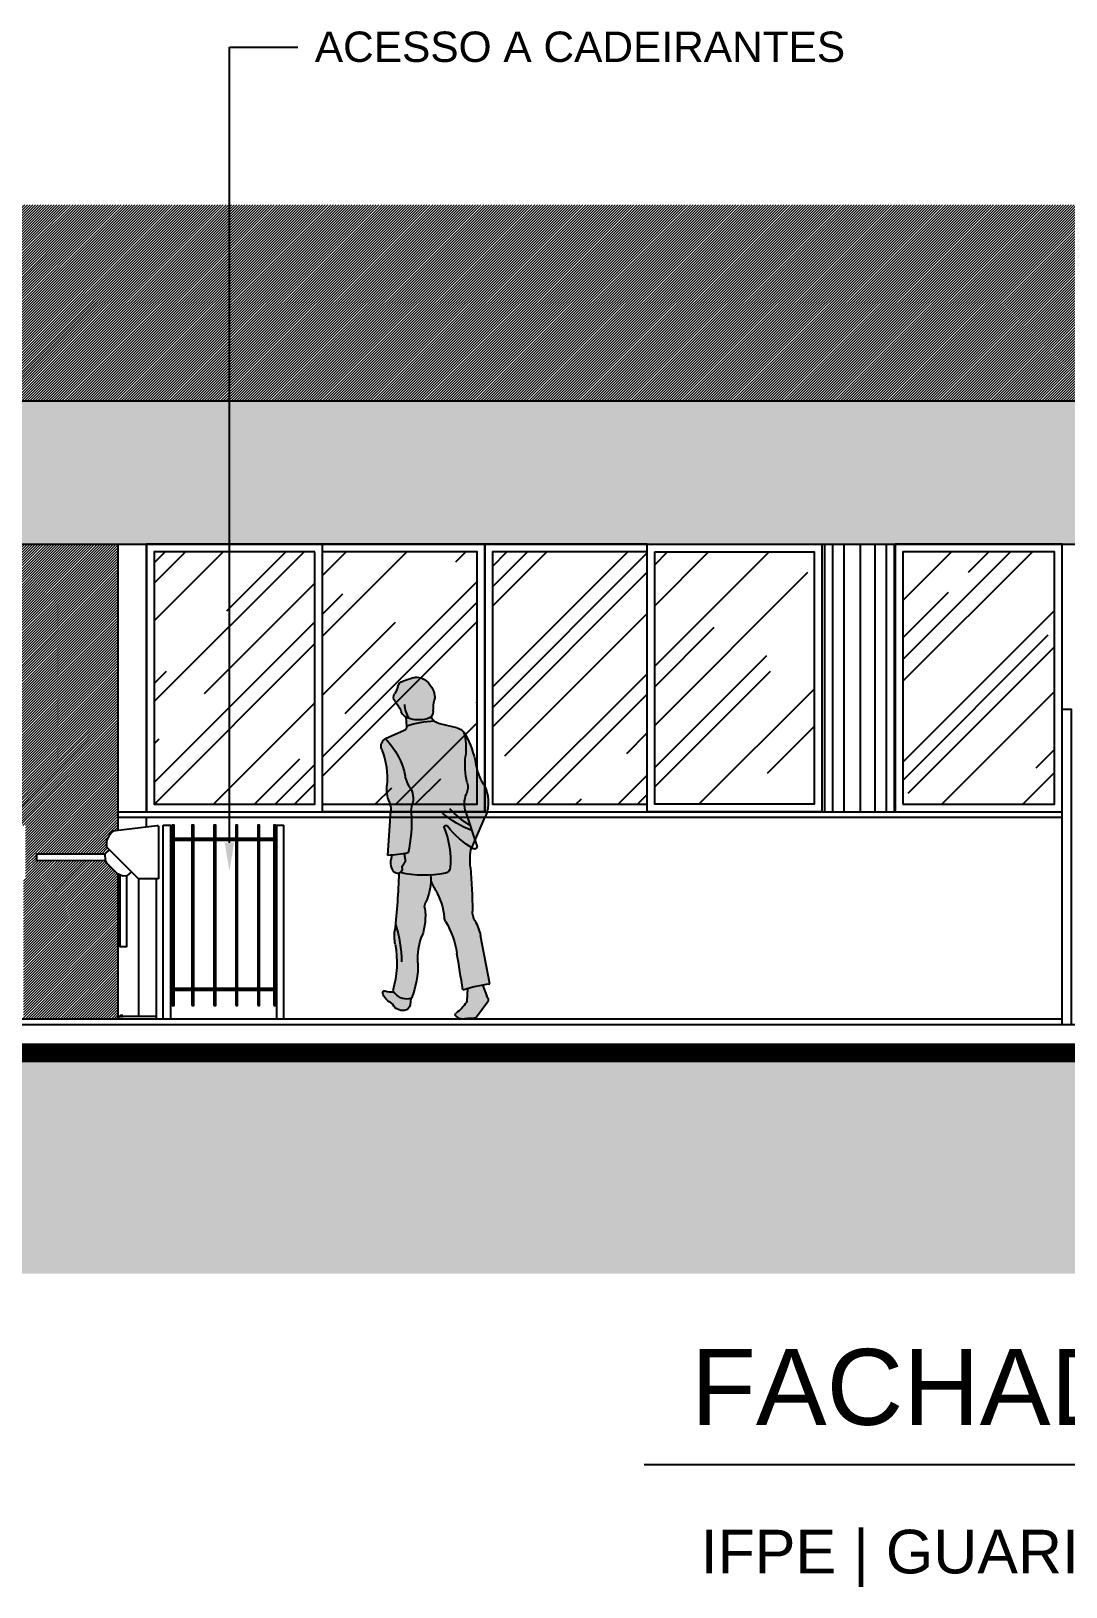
# Model space of a CAD drawing. Header units: metres. Extents: x 2146 to 3549, y -305 to 114.
# Drawn here: x 3061.85 to 3067.3, y -101.35 to -93.15 of the extents above; entities that cross this region are included whole.
import ezdxf
from ezdxf import colors
from ezdxf.entities.mleader import LeaderData, LeaderLine
from ezdxf.math import Vec2, Vec3

# ---------------------------------------------------------------- set-up
doc = ezdxf.new("R2010")
doc.units = ezdxf.units.M
doc.header["$LTSCALE"] = 6
doc.header["$MEASUREMENT"] = 0
doc.layers.add('HACH', color=251, linetype='Continuous', lineweight=5)
doc.layers.add('PENA 05', color=5, linetype='Continuous', lineweight=25)
for name, color, linetype in [('HACHURA', 251, 'Continuous'), ('HACHURA PISOS', 250, 'Continuous'), ('PENA 0.05', 8, 'Continuous'), ('PENA 0.15', 7, 'Continuous'), ('PENA 0.2', 2, 'Continuous'), ('PENA 01', 1, 'Continuous'), ('PENA 02', 2, 'Continuous'), ('PENA 03', 3, 'Continuous'), ('PENA 06', 6, 'Continuous'), ('TXT ESPECIFICAÇÃO', 7, 'Continuous'), ('TXT ESPECIFICAÇÕES', 7, 'Continuous')]:
    doc.layers.add(name, color=color, linetype=linetype)
doc.styles.add('Luana', font='arial.ttf')
doc.styles.get("Standard").update_dxf_attribs({"font": 'arial.ttf'})

# ---------------------------------------------------------------- blocks, each defined once
blk = doc.blocks.new('Pes011')
at = {"true_color": 0xffffff}
h = blk.add_hatch(color=7, dxfattribs=at)
h.dxf.hatch_style = 1
h.paths.add_polyline_path([(24.7, 727.6, -0.027539), (26, 757, -0.035218), (-52.2, 767.2, -0.343645), (-78.1, 796.9, -0.104958), (-46.5, 1005.7, 0.851521), (-63, 1015.2, -0.091363), (-189.2, 902.6, -0.074344), (-183.8, 796.6, 0.023677), (-194.8, 567.7, -0.130157), (-207.9, 517, 0.078921), (-236.9, 438.1), (-286.8, 184.9, -0.037872), (-144.7, 153.4, 0.002466), (-112.8, 346.5, -0.09247), (-53.4, 512.6, 0.100506), (-46.4, 533.9, -0.097455), (-1.6, 676.3, 0.011339)])
h.paths.add_polyline_path([(192.7, 766.4, -0.087172), (184.9, 770.3, -0.0715), (26, 757, 0.140037), (52.1, 612.5, -0.152178), (56.7, 583.4, 0.123733), (71.4, 435.6, -0.096606), (93, 295.3, 0.109195), (126.6, 108.4, 0.318148), (212.8, 133.4), (224.5, 147.9, -0.115366), (212.2, 394, 0.071044), (214.7, 464, -0.019049)])
h.paths.add_polyline_path([(156.5, 1588.9, -0.063763), (142.9, 1582.8, -0.135754), (45.3, 1579.5, -0.149335), (23.4, 1592, -0.104772), (5.8, 1568.9, -0.075526), (152.1, 1542.2)])
h.paths.add_polyline_path([(278.1, 134.3, 0.626805), (265.1, 146.1, -0.127469), (218.2, 140.1), (212.8, 133.4, -0.308445), (129.2, 107.5), (134.1, 73.5, 0.336567), (164.2, 44, 0.303842), (224.9, 74.4, -0.154715), (236.6, 85.6, 0.206628)])
h.paths.add_polyline_path([(-168.1, 160.1, 0.021075), (-247.1, 178.3), (-270.2, 120.2, -0.043919), (-276, 108.7, 0.306903), (-275.1, 90.2), (-216.4, 10.4, 0.231983), (-203.9, 4, -0.024569), (-135.2, 0.1, 0.18155), (-123.6, 3.1), (-108.3, 13.9, 0.513551), (-108.2, 29.8, -0.097899), (-162.6, 86.6, -0.128737), (-165, 93.7)])
h.paths.add_polyline_path([(-167.2, 1243.2, 0.092491), (-158.5, 1383.5, -0.101708), (-148.1, 1511.8, 0.059637), (-157.6, 1498.3, 0.072149), (-212.5, 1344, -0.083283), (-253.3, 1235.4, 0.237126), (-262.2, 1063.6), (-208.5, 939.8), (-159.7, 1087.6, 0.177962), (-163.1, 1185, -0.161185)])
h.paths.add_polyline_path([(235.9, 1095.2, -0.115433), (244, 1144.9, 0.119786), (256.2, 1228.4, -0.119944), (283.7, 1420.3, 0.39776), (261.8, 1475.7, 0.137034), (158.9, 1277.3, -0.093311), (136.1, 1222.3, 0.220162), (122.4, 1128.4, -0.090487), (127.5, 1084.3, 0.068208), (143.9, 873.4, 0.041949), (250.3, 860.7)])
h.paths.add_polyline_path([(235.2, 835.7), (230.8, 861.7, -0.025959), (164.9, 869.5), (159.7, 839.1, 0.235178), (166.7, 817, -0.227661), (174.8, 793.5, 0.779871), (220.5, 776.2, 0.173916), (235.5, 833.2, 0.021937)])
h.paths.add_polyline_path([(213.4, 1671.6, 0.342252), (214.8, 1713.8, -0.111316), (199, 1749.9, 0.29031), (170.6, 1779.5, -0.033184), (117.8, 1796.2, 0.197083), (75.3, 1795.5, 0.266865), (4.5, 1701, 0.079373), (5.2, 1681.5, -0.049032), (11.8, 1620.6, 0.336161), (44, 1579.8, 0.138939), (143.9, 1583.1, 0.219935), (180, 1616.5, -0.077679)])
h = blk.add_hatch(color=7, dxfattribs=at)
h.dxf.hatch_style = 1
h.paths.add_polyline_path([(261.8, 1475.7), (164.4, 1518.9, -0.321896), (151.9, 1540), (152.1, 1542.2, 0.075526), (5.8, 1568.9, -0.119973), (-23.8, 1553.9), (-23.8, 1553.9), (-112.3, 1533, 0.153146), (-148.1, 1511.8, 0.101708), (-158.5, 1383.5, -0.092839), (-167.3, 1242.7, 0.159076), (-163.2, 1185.3, -0.17839), (-159.7, 1087.6), (-208.5, 939.8), (-191.7, 901, 0.09275), (-63.2, 1014.9, -0.868332), (-46.5, 1005.7, 0.105114), (-78.1, 796.6, 0.336292), (-52.7, 767.3, 0.107228), (184.9, 770.3, -0.269754), (174.8, 793.5, 0.225281), (166.9, 816.8, -0.23781), (159.7, 839.1), (164.9, 869.5, -0.00834), (143.9, 873.4, -0.068637), (127.6, 1085.6, 0.085943), (122.7, 1127.6, -0.222246), (136.1, 1222.3, 0.093311), (158.9, 1277.3, -0.137021)])
for p, q in [((156.5, 1588.9), (151.9, 1540)), ((-112.3, 1533), (-23.8, 1553.9)), ((164.2, 1519), (262.5, 1475.4)), ((-159.8, 1087.4), (-218.1, 910.7)), ((250.3, 860.7), (235.9, 1096)), ((-191.7, 901), (-262.6, 1064.5)), ((164.9, 869.5), (159.8, 839.4)), ((230.8, 861.9), (235.2, 835.2)), ((-286.8, 184.9), (-236.9, 438.1)), ((-247.1, 178.3), (-270.4, 119.8)), ((-216.5, 10.5), (-275.2, 90.3)), ((-168.1, 160.1), (-165, 93.9)), ((129.2, 107.5), (134, 73.7)), ((224.5, 147.9), (212.5, 133.1)), ((-123.6, 3.1), (-108.3, 13.9))]:
    blk.add_line(p, q)
for centre, radius, start, end in [((122.1, 1686.6), 118.5, 113.2344, 172.903), ((97.4, 1744), 56, 68.6383, 113.2344), ((269.9, 2185.1), 417.6, 248.6383, 256.2407), ((161.5, 1742.3), 38.3, 11.13169, 76.2407), ((287, 1767), 89.7, 191.1317, 216.2418), ((66, 1693.6), 62, 172.903, 191.7376), ((-301, 1617.3), 312.8, 0.66477, 11.73764), ((-8.2, 1668.4), 170.6, 329.3867, 355.6154), ((372.8, 1537.3), 208.5, 139.938, 157.6468), ((186.9, 1693.6), 34.4, 319.938, 36.2418), ((-39.9, 1622.2), 70.2, 283.256, 335.20263), ((-8.9, 1074), 495.1, 71.02554, 88.30186), ((54.9, 1621.4), 43, 180.6648, 256.2568), ((88.2, 1757.7), 183.3, 256.2568, 287.5392), ((125.7, 1638.9), 58.7, 287.5392, 337.6468), ((346.7, 1231.9), 570.3, 152.2152, 168.7633), ((158.9, 1422.5), 319.7, 163.7872, 187.0166), ((-96.4, 1465.3), 69.6, 103.256, 152.2152), ((172.8, 1538.2), 21, 174.06402, 246.45807), ((565.5, 1192.2), 415.4, 136.9705, 168.178), ((243.5, 1436.4), 43.3, 338.1701, 66.05974), ((664.2, 1267.9), 409.9, 158.1701, 185.4665), ((-556.5, 1411.3), 350.5, 330.0578, 348.7633), ((-538.8, 1336.7), 383.2, 345.8402, 7.01663), ((-86.7, 1140.7), 191.7, 150.0578, 203.4411), ((-77.3, 1220.2), 92.7, 165.8402, 202.2302), ((1.4, 1310.2), 160.9, 326.8546, 348.178), ((-293.9, 1131.7), 141.3, 341.7326, 22.2302), ((230.7, 1160.5), 112.9, 146.8546, 196.7471), ((78.4, 1211.8), 178.6, 337.8521, 5.46654), ((-381, 1490.3), 533.2, 290.8435, 310.1037), ((-470.4, 1482.3), 545.8, 301.8431, 316.439), ((4.1, 1092.4), 123.7, 356.5823, 16.74707), ((905, 1038.6), 778.8, 176.5823, 192.2391), ((346.3, 1102.7), 110.7, 157.8521, 183.5164), ((-431.6, 1301.3), 466.7, 299.7251, 322.1534), ((429.6, 827), 508.6, 159.4195, 183.4038), ((-55.5, 1009.1), 9.6, 339.4195, 142.1534), ((-206.4, 906.8), 12.4, 161.7326, 299.7251), ((-540.7, 831.7), 358.6, 354.534, 11.4009), ((273.1, 1500.4), 640.1, 258.3556, 267.9638), ((185.4, 835.1), 26, 170.4592, 224.3283), ((148.4, 825.6), 87.4, 325.7475, 5.02199), ((207.5, 830.8), 28.1, 5.02199, 9.12181), ((2226.5, 566.9), 2421.3, 174.534, 179.9924), ((-46.1, 798.7), 32.1, 183.4038, 258.5087), ((59.2, 1316.4), 560.4, 258.5087, 282.96273), ((291.9, 730.5), 267.2, 174.3047, 206.1911), ((146.3, 796.9), 28.7, 353.2856, 44.32831), ((199.8, 790.6), 25.2, 173.2856, 325.7475), ((4170.5, 903.1), 3980.2, 181.96856, 186.3209), ((337.8, 491.4), 386.5, 151.5146, 173.6281), ((-1119.3, 1282), 1271.2, 331.5146, 334.1443), ((7.7, 590.7), 49.4, 351.5802, 26.19107), ((358.1, 538.8), 304.8, 171.5802, 199.7946), ((25.9, 386.4), 267.8, 150.7516, 168.8509), ((-297.1, 567.2), 102.3, 330.7516, 359.9924), ((362.1, 270.4), 480.9, 149.8186, 170.8906), ((-102.5, 540.5), 56.5, 329.8186, 353.6282), ((801.5, 300.2), 622.6, 161.4987, 180), ((-277.5, 310.1), 370.8, 357.7228, 19.79459), ((-31.6, 437.7), 247.7, 349.755, 6.32092), ((-19710.1, 3488.8), 19847.7, 350.3255, 350.8906), ((744.6, 297.4), 541.1, 169.755, 196.031), ((532.7, 277.8), 440, 177.7228, 202.6493), ((-423.6, -767.4), 962.1, 73.15315, 81.82896), ((-261.9, 100.1), 16.5, 148.5305, 216.3056), ((-338.4, 146.9), 73.3, 328.5305, 338.2916), ((-150.1, 94.6), 14.8, 182.697, 212.5784), ((8.2, 195.8), 202.7, 212.5784, 234.9166), ((152, 181.8), 77.7, 250.8808, 321.1274), ((230, 233.5), 94.1, 262.8145, 291.8728), ((248.4, 61.6), 26.8, 116.2042, 150.747), ((201, 158), 80.7, 296.2042, 342.8074), ((268.7, 137.1), 9.79, 342.8074, 111.8727), ((-203.6, 20), 16, 216.3056, 269.5881), ((-208.8, -696.6), 700.5, 83.96953, 89.58811), ((-133.4, 16.9), 16.9, 263.9695, 305.1279), ((-114, 21.9), 9.81, 305.1279, 54.9166), ((168.6, 78.6), 34.9, 188.106, 262.8731), ((171.8, 104.5), 61, 262.8731, 330.747)]:
    blk.add_arc(centre, radius, start, end)
blk = doc.blocks.new('A$C0E4A6CAB')
at = {"ltscale": 1.5}
for p, q in [((0.2678, 0.8349), (0.2695, 0.8673)), ((0.0938, 0.7365), (0.0938, 0.0113))]:
    blk.add_line(p, q, dxfattribs=at)
blk.add_lwpolyline([(-0.0107, 0.7365), (0.0938, 0.7365), (0.2616, 0.9042), (0.2616, 0.9376), (0.2434, 0.9725, 0.263963), (0.2159, 0.9913), (-0.0038, 1.0188, 0.497887), (-0.0107, 1.0119), (-0.0107, 0.7365)], format="xyb", close=True, dxfattribs=at)
for points in [[(0.1762, 0.7509), (0.2049, 0.7638), (0.2606, 0.8195), (0.2678, 0.8349)], [(0.2695, 0.8673), (0.2695, 0.8694), (0.2481, 0.8908)], [(0.1316, 0.7742), (0.1561, 0.7534), (0.1762, 0.7509)], [(0.1571, 0.7533), (0.1571, 0.3794), (0.1903, 0.3794), (0.1903, 0.7572)], [(0, 0.0113), (0, 0.7365)]]:
    blk.add_lwpolyline(points, dxfattribs=at)
for points in [[(0.2695, 0.8673), (0.6316, 0.8673), (0.6316, 0.8341), (0.2678, 0.8349)], [(0, 0.0113), (0.2002, 0.0113), (0.2002, 0), (0, 0)], [(0.1778, 0.0175), (0.189, 0.0175), (0.189, 0.0113), (0.1778, 0.0113)]]:
    blk.add_lwpolyline(points, close=True, dxfattribs=at)

msp = doc.modelspace()

# ---------------------------------------------------------------- hatches: boundary and pattern name
at = {"layer": 'HACH', "ltscale": 1.5, "true_color": 0x86cacb}
h = msp.add_hatch(dxfattribs=at)
h.set_pattern_fill('ANSI31,_O', color=133, scale=0.08)
h.set_pattern_definition([(45, (5511.211779, -46.852293), (-0.00707106781, 0.00707106781), [])])
h.paths.add_polyline_path([(3076.3849, -97.3186), (3076.3349, -97.3186), (3076.3349, -98.0518), (3076.3849, -98.0518)], flags=17)
h.paths.add_polyline_path([(3076.3149, -97.3186), (3076.2199, -97.3186), (3076.2199, -98.0518), (3076.3149, -98.0518)], flags=17)
h.paths.add_polyline_path([(3076.1999, -97.3186), (3076.0949, -97.3186), (3076.0949, -98.0518), (3076.1999, -98.0518)], flags=17)
h.paths.add_polyline_path([(3076.0749, -97.3186), (3075.9699, -97.3186), (3075.9699, -98.0518), (3076.0749, -98.0518)], flags=17)
h.paths.add_polyline_path([(3075.9499, -97.3186), (3075.8449, -97.3186), (3075.8449, -98.0518), (3075.9499, -98.0518)], flags=17)
h.paths.add_polyline_path([(3075.8249, -97.3186), (3075.7199, -97.3186), (3075.7199, -98.0518), (3075.8249, -98.0518)], flags=17)
h.paths.add_polyline_path([(3075.6999, -97.3186), (3075.5949, -97.3186), (3075.5949, -98.0518), (3075.6149, -98.0518), (3075.6999, -98.0518)], flags=17)
h.paths.add_polyline_path([(3075.5749, -97.3186), (3075.5099, -97.3186), (3075.5099, -98.0518), (3075.5749, -98.0518)], flags=17)
h.paths.add_polyline_path([(3075.5749, -98.0718), (3075.5099, -98.0718), (3075.5099, -98.2069), (3075.5749, -98.2069)], flags=17)
h.paths.add_polyline_path([(3075.6999, -98.0718), (3075.5949, -98.0718), (3075.5949, -98.2069), (3075.6999, -98.2069)], flags=17)
h.paths.add_polyline_path([(3075.8249, -98.0718), (3075.7199, -98.0718), (3075.7199, -98.2069), (3075.8249, -98.2069)], flags=17)
h.paths.add_polyline_path([(3075.9499, -98.0718), (3075.8449, -98.0718), (3075.8449, -98.2069), (3075.9499, -98.2069)], flags=17)
h.paths.add_polyline_path([(3076.0749, -98.0718), (3075.9699, -98.0718), (3075.9699, -98.2069), (3076.0749, -98.2069)], flags=17)
h.paths.add_polyline_path([(3076.1999, -98.0718), (3076.0949, -98.0718), (3076.0949, -98.2069), (3076.1999, -98.2069)], flags=17)
h.paths.add_polyline_path([(3076.3149, -98.0718), (3076.2199, -98.0718), (3076.2199, -98.2069), (3076.3099, -98.2069), (3076.3149, -98.2069)], flags=17)
h.paths.add_polyline_path([(3076.3849, -98.0718), (3076.3349, -98.0718), (3076.3349, -98.2069), (3076.3849, -98.2069)], flags=17)
h.paths.add_polyline_path([(3075.5099, -95.4552), (3075.3599, -95.4869), (3075.4099, -95.4869), (3075.4099, -97.1869), (3075.5099, -97.1869)])
h.paths.add_polyline_path([(3077.1204, -94.0682), (3075.5099, -94.0682), (3075.5099, -95.1021), (3077.1204, -95.1021)])
h.paths.add_polyline_path([(3075.5099, -94.0682), (3053.8786, -94.0682), (3053.8786, -95.1021), (3075.5099, -95.1021)])
h.paths.add_polyline_path([(3077.1204, -95.1021), (3075.5099, -95.1021), (3075.5099, -97.2986), (3075.5749, -97.2986), (3075.5749, -97.1869), (3075.5949, -97.1869), (3075.5949, -97.2986), (3075.6149, -97.2986), (3075.6999, -97.2986), (3075.6999, -97.1869), (3075.7199, -97.1869), (3075.7199, -97.2986), (3075.8249, -97.2986), (3075.8249, -97.1869), (3075.8449, -97.1869), (3075.8449, -97.2986), (3075.9499, -97.2986), (3075.9499, -97.1869), (3075.9699, -97.1869), (3075.9699, -97.2986), (3076.0749, -97.2986), (3076.0749, -97.1869), (3076.0949, -97.1869), (3076.0949, -97.2986), (3076.1999, -97.2986), (3076.1999, -97.1869), (3076.2199, -97.1869), (3076.2199, -97.2986), (3076.3149, -97.2986), (3076.3149, -97.1869), (3076.3349, -97.1869), (3076.3349, -97.2986), (3076.3849, -97.2986), (3076.3849, -96.7269), (3076.4349, -96.7269), (3076.4349, -98.2069), (3076.5099, -98.2069), (3076.5099, -98.3869), (3077.1204, -98.3869)])
h = msp.add_hatch(dxfattribs=at)
h.set_pattern_fill('ANSI31,_O', color=133, scale=0.08)
h.set_pattern_definition([(45, (5494.407168, -47.641611), (-0.00707106781, 0.00707106781), [])])
h.paths.add_polyline_path([(3059.5765, -98.2075), (3059.5708, -98.2075), (3059.5708, -98.2875), (3059.5608, -98.2875), (3059.5608, -98.2075), (3059.5126, -98.2075), (3059.5126, -98.357), (3059.5765, -98.357)], flags=17)
h.paths.add_polyline_path([(3059.5608, -97.4175), (3059.5126, -97.4175), (3059.5126, -98.1975), (3059.5608, -98.1975)], flags=17)
h.paths.add_polyline_path([(3062.3053, -95.8569), (3059.5126, -95.8569), (3059.5126, -97.4075), (3059.5608, -97.4075), (3059.5608, -97.3375), (3059.5708, -97.3375), (3059.6126, -97.3375), (3059.6126, -98.357), (3060.2066, -98.357), (3060.2066, -98.3456), (3060.2178, -98.3456), (3060.2178, -98.3394), (3060.2291, -98.3394), (3060.313, -98.3424), (3060.313, -97.6205), (3060.2752, -97.5827), (3060.2497, -97.6044), (3060.2497, -97.9776), (3060.2166, -97.9776), (3060.2166, -97.5997), (3060.202, -97.5931), (3060.1463, -97.5374), (3060.139, -97.522), (3059.7752, -97.5228), (3059.7752, -97.4897), (3060.1352, -97.4897), (3060.1587, -97.4662), (3060.1453, -97.4527), (3060.1453, -97.4193), (3060.1634, -97.3845, -0.241805), (3060.1882, -97.366), (3060.4176, -97.3373), (3060.4176, -97.6205), (3060.4068, -97.6205), (3060.4068, -98.357), (3060.9066, -98.357), (3060.9066, -98.3456), (3060.9178, -98.3456), (3060.9178, -98.3394), (3060.9291, -98.3394), (3061.013, -98.3424), (3061.013, -97.6205), (3060.9752, -97.5827), (3060.9497, -97.6044), (3060.9497, -97.9776), (3060.9166, -97.9776), (3060.9166, -97.5997), (3060.902, -97.5931), (3060.8463, -97.5374), (3060.839, -97.522), (3060.4752, -97.5228), (3060.4752, -97.4897), (3060.8352, -97.4897), (3060.8587, -97.4662), (3060.8453, -97.4527), (3060.8453, -97.4193), (3060.8634, -97.3845, -0.241805), (3060.8882, -97.366), (3061.1176, -97.3373), (3061.1176, -97.6205), (3061.1068, -97.6205), (3061.1068, -98.357), (3061.6066, -98.357), (3061.6066, -98.3456), (3061.6178, -98.3456), (3061.6178, -98.3394), (3061.6291, -98.3394), (3061.713, -98.3424), (3061.713, -97.6205), (3061.6752, -97.5827), (3061.6497, -97.6044), (3061.6497, -97.9776), (3061.6166, -97.9776), (3061.6166, -97.5997), (3061.602, -97.5931), (3061.5463, -97.5374), (3061.539, -97.522), (3061.1752, -97.5228), (3061.1752, -97.4897), (3061.5352, -97.4897), (3061.5587, -97.4662), (3061.5453, -97.4527), (3061.5453, -97.4193), (3061.5634, -97.3845, -0.241805), (3061.5882, -97.366), (3061.8176, -97.3373), (3061.8176, -97.6205), (3061.8068, -97.6205), (3061.8068, -98.357), (3062.3053, -98.357), (3062.3053, -97.5965), (3062.2463, -97.5374), (3062.239, -97.522), (3061.8752, -97.5228), (3061.8752, -97.4897), (3062.2352, -97.4897), (3062.2587, -97.4662), (3062.2453, -97.4527), (3062.2453, -97.4193), (3062.2634, -97.3845, -0.241805), (3062.2882, -97.366), (3062.3053, -97.3639)])
at = {"layer": 'HACHURA'}
h = msp.add_hatch(dxfattribs=at)
h.set_pattern_fill('AR-SAND', color=256, scale=0.08, style=0)
h.set_pattern_definition([(37.5, (6122.97092, -191.4725), (-0.0050394686, 0.1541459015), [0, -0.1216, 0, -0.136, 0, -0.13]), (7.5, (6122.97092, -191.4725), (0.141582136, 0.225771685), [0, -0.0656, 0, -0.1096, 0, -0.042]), (327.5, (6122.87252, -191.4725), (0.249131349, 0.000452724), [0, -0.04, 0, -0.144, 0, -0.188]), (317.5, (6122.87252, -191.4725), (0.240490128, 0.070214045), [0, -0.02, 0, -0.0944, 0, -0.108])])
h.paths.add_polyline_path([(3062.8913, -95.1021), (3057.1126, -95.1021), (3057.1126, -95.4532), (3058.9089, -95.8569), (3062.8913, -95.8569)])
h.paths.add_polyline_path([(3075.5099, -95.4552), (3075.5099, -95.1021), (3062.8913, -95.1021), (3062.8913, -95.8569), (3063.3818, -95.8569), (3064.237, -95.8569), (3065.0921, -95.8569), (3066.0127, -95.8569), (3073.6137, -95.8569)])
at = {"layer": 'HACHURA', "ltscale": 1.5}
h = msp.add_hatch(dxfattribs=at)
h.set_pattern_fill('AR-RROOF,_O', color=256, scale=0.45, angle=45)
h.set_pattern_definition([(45, (3062.49533, -97.22695), (0.381838, 1.018234), [6.75, -0.9, 2.25, -0.45]), (45, (3062.75944, -96.64465), (-0.7414, 0.105005), [1.35, -0.1485, 2.7, -0.3375]), (45, (3062.38396, -96.79738), (1.441437, 1.867823), [3.6, -0.63, 1.8, -0.45])])
h.paths.add_polyline_path([(3063.3418, -95.8969), (3062.4953, -95.8969), (3062.4953, -97.2269), (3063.3418, -97.2269)])
h.paths.add_polyline_path([(3064.197, -95.8969), (3063.3818, -95.8969), (3063.3818, -97.2269), (3064.197, -97.2269)])
h.paths.add_polyline_path([(3065.0921, -95.8969), (3064.277, -95.8969), (3064.277, -97.2269), (3065.0921, -97.2269)])
h.paths.add_polyline_path([(3065.9727, -95.8969), (3065.1321, -95.8969), (3065.1321, -97.2269), (3065.9727, -97.2269)])
h.paths.add_polyline_path([(3067.2386, -95.8969), (3066.4398, -95.8969), (3066.4398, -97.2269), (3067.2386, -97.2269)])
at = {"layer": 'HACHURA PISOS', "ltscale": 1.5}
h = msp.add_hatch(dxfattribs=at)
h.set_pattern_fill('HACH23,_O', color=256, scale=0.015, pattern_type=2)
h.set_pattern_definition([(90, (3065.9768, -98.35695), (-0.627, 4e-17), []), (90, (3065.99794, -98.35695), (-0.627, 4e-17), []), (90, (3066.02794, -98.35695), (-0.627, 4e-17), []), (90, (3066.0704, -98.35695), (-0.627, 4e-17), []), (90, (3066.1304, -98.35695), (-0.627, 4e-17), []), (90, (3066.2153, -98.35695), (-0.627, 4e-17), []), (90, (3066.3353, -98.35695), (-0.627, 4e-17), []), (90, (3066.4202, -98.35695), (-0.627, 4e-17), []), (90, (3066.4802, -98.35695), (-0.627, 4e-17), []), (90, (3066.52264, -98.35695), (-0.627, 4e-17), []), (90, (3066.55264, -98.35695), (-0.627, 4e-17), []), (90, (3066.5738, -98.35695), (-0.627, 4e-17), []), (90, (3066.5888, -98.35695), (-0.627, 4e-17), [])])
h.paths.add_polyline_path([(3066.0127, -97.2669), (3066.2577, -97.2669), (3066.2909, -95.8569), (3066.0127, -95.8569)])
h = msp.add_hatch(dxfattribs=at)
h.set_pattern_fill('HACH23,_O', color=256, scale=0.015, pattern_type=2)
h.set_pattern_definition([(90, (3066.4468, -98.35695), (0.627, 4e-17), []), (90, (3066.42564, -98.35695), (0.627, 4e-17), []), (90, (3066.39564, -98.35695), (0.627, 4e-17), []), (90, (3066.3532, -98.35695), (0.627, 4e-17), []), (90, (3066.2932, -98.35695), (0.627, 4e-17), []), (90, (3066.2083, -98.35695), (0.627, 4e-17), []), (90, (3066.0883, -98.35695), (0.627, 4e-17), []), (90, (3066.0034, -98.35695), (0.627, 4e-17), []), (90, (3065.9434, -98.35695), (0.627, 4e-17), []), (90, (3065.90094, -98.35695), (0.627, 4e-17), []), (90, (3065.87094, -98.35695), (0.627, 4e-17), []), (90, (3065.8498, -98.35695), (0.627, 4e-17), []), (90, (3065.8348, -98.35695), (0.627, 4e-17), [])])
h.paths.add_polyline_path([(3066.2118, -95.8569), (3066.3998, -95.8569), (3066.3998, -97.2669), (3066.2118, -97.2669)])
at = {"layer": 'PENA 01', "ltscale": 1.5}
h = msp.add_hatch(dxfattribs=at)
h.set_pattern_fill('EARTH', color=256, scale=0.75, angle=45, style=0, double=1)
h.set_pattern_definition([(45, (3052.95271, -99.69896), (3e-17, 0.265165), [0.1875, -0.1875]), (45, (3052.903, -99.64924), (3e-17, 0.265165), [0.1875, -0.1875]), (45, (3052.85328, -99.59952), (3e-17, 0.265165), [0.1875, -0.1875]), (135, (3052.85328, -99.56637), (-0.265165, 6e-17), [0.1875, -0.1875]), (135, (3052.903, -99.51666), (-0.265165, 6e-17), [0.1875, -0.1875]), (135, (3052.95271, -99.46694), (-0.265165, 6e-17), [0.1875, -0.1875])])
h.paths.add_polyline_path([(3077.8572, -98.5369), (3052.9527, -98.5369), (3052.9527, -99.699), (3077.8572, -99.699)])

# ---------------------------------------------------------------- linework, layer by layer
at = {"layer": 'PENA 0.15', "ltscale": 1.5}
for p, q in [((3062.5427, -98.3569), (3062.5427, -97.3375)), ((3062.5427, -97.3375), (3062.5829, -97.3375)), ((3062.5829, -98.3569), (3062.5829, -97.3375)), ((3062.6935, -97.3375), (3062.6935, -98.2875)), ((3062.7035, -97.3375), (3062.6935, -97.3375)), ((3062.7035, -98.2875), (3062.7035, -97.3375)), ((3063.1415, -98.3569), (3063.1415, -97.3375)), ((3063.1415, -97.3375), (3063.1777, -97.3375)), ((3063.1777, -98.3569), (3063.1777, -97.3375)), ((3062.6935, -97.4075), (3062.6003, -97.4075)), ((3062.6935, -97.4175), (3062.6003, -97.4175)), ((3062.8092, -97.4075), (3062.7035, -97.4075)), ((3062.8092, -97.4175), (3062.7035, -97.4175)), ((3062.9248, -97.4075), (3062.8192, -97.4075)), ((3062.9248, -97.4175), (3062.8192, -97.4175)), ((3063.0404, -97.4075), (3062.9348, -97.4075)), ((3063.0404, -97.4175), (3062.9348, -97.4175)), ((3063.1415, -97.4075), (3063.0504, -97.4075)), ((3063.1415, -97.4175), (3063.0504, -97.4175)), ((3063.1258, -97.4075), (3063.1415, -97.4075)), ((3063.1258, -97.4175), (3063.1415, -97.4175)), ((3062.6935, -98.1975), (3062.6003, -98.1975)), ((3062.6935, -98.2075), (3062.6003, -98.2075)), ((3062.8092, -98.1975), (3062.7035, -98.1975)), ((3062.8092, -98.2075), (3062.7035, -98.2075)), ((3062.9248, -98.1975), (3062.8192, -98.1975)), ((3062.9248, -98.2075), (3062.8192, -98.2075)), ((3063.0404, -98.1975), (3062.9348, -98.1975)), ((3063.0404, -98.2075), (3062.9348, -98.2075)), ((3063.1415, -98.1975), (3063.0504, -98.1975)), ((3063.1415, -98.2075), (3063.0504, -98.2075)), ((3063.1258, -98.1975), (3063.1415, -98.1975)), ((3063.1258, -98.2075), (3063.1415, -98.2075)), ((3062.6935, -98.2875), (3062.7035, -98.2875))]:
    msp.add_line(p, q, dxfattribs=at)
for points in [[(3062.5903, -98.2875), (3062.6003, -98.2875), (3062.6003, -97.3375), (3062.5903, -97.3375)], [(3062.6935, -98.2875), (3062.7035, -98.2875), (3062.7035, -97.3375), (3062.6935, -97.3375)], [(3062.8092, -98.2875), (3062.8192, -98.2875), (3062.8192, -97.3375), (3062.8092, -97.3375)], [(3062.9248, -98.2875), (3062.9348, -98.2875), (3062.9348, -97.3375), (3062.9248, -97.3375)], [(3063.0404, -98.2875), (3063.0504, -98.2875), (3063.0504, -97.3375), (3063.0404, -97.3375)], [(3063.1258, -98.2875), (3063.1358, -98.2875), (3063.1358, -97.3375), (3063.1258, -97.3375)]]:
    msp.add_lwpolyline(points, close=True, dxfattribs=at)
at = {"layer": 'PENA 01', "ltscale": 1.5}
for p, q in [((3062.3053, -97.3639), (3062.3053, -95.8569)), ((3062.4553, -97.2669), (3062.4553, -95.8569)), ((3066.3998, -95.8569), (3066.3998, -97.2669)), ((3067.2786, -97.2669), (3067.2786, -95.8569)), ((3062.4553, -97.3451), (3062.4553, -97.2969)), ((3062.3053, -98.3569), (3062.3053, -97.5946))]:
    msp.add_line(p, q, dxfattribs=at)
for points in [[(3063.3818, -95.8569), (3062.4553, -95.8569), (3062.4553, -97.2669), (3063.3818, -97.2669)], [(3063.3818, -95.8569), (3064.237, -95.8569), (3064.237, -97.2669), (3063.3818, -97.2669)], [(3065.0921, -95.8569), (3066.0127, -95.8569), (3066.0127, -97.2669), (3065.0921, -97.2669)], [(3063.3418, -95.8969), (3062.4953, -95.8969), (3062.4953, -97.2269), (3063.3418, -97.2269)], [(3065.1321, -95.8969), (3065.9727, -95.8969), (3065.9727, -97.2269), (3065.1321, -97.2269)], [(3066.4398, -97.2269), (3067.2386, -97.2269), (3067.2386, -95.8969), (3066.4398, -95.8969)]]:
    msp.add_lwpolyline(points, close=True, dxfattribs=at)
for points in [[(3063.3818, -97.2669), (3064.237, -97.2669), (3064.237, -95.8569), (3063.3818, -95.8569)], [(3065.0921, -95.8569), (3064.237, -95.8569), (3064.237, -97.2669), (3065.0921, -97.2669)], [(3067.2786, -96.7269), (3067.2786, -95.8569), (3066.3998, -95.8569), (3066.3998, -97.2669), (3067.2786, -97.2669)], [(3063.3818, -97.2269), (3064.197, -97.2269), (3064.197, -95.8969), (3063.3818, -95.8969)], [(3065.0921, -95.8969), (3064.277, -95.8969), (3064.277, -97.2269), (3065.0921, -97.2269)]]:
    msp.add_lwpolyline(points, dxfattribs=at)
at = {"layer": 'PENA 02', "ltscale": 1.5}
for p, q in [((3066.0127, -95.8569), (3066.0127, -97.2669)), ((3066.3998, -95.8569), (3066.3998, -97.2669))]:
    msp.add_line(p, q, dxfattribs=at)
msp.add_lwpolyline([(3067.2781, -97.2969), (3062.3053, -97.2969), (3062.3053, -97.2669), (3067.2786, -97.2669)], dxfattribs=at)
at = {"layer": 'PENA 02', "ltscale": 1.5, "const_width": 0.1}
msp.add_lwpolyline([(3052.9527, -98.5369), (3077.8572, -98.5369)], dxfattribs=at)
at = {"layer": 'PENA 03'}
for p, q in [((3057.1126, -95.1021), (3075.5099, -95.1021)), ((3058.9089, -95.8569), (3063.8353, -95.8569)), ((3059.85, -95.8569), (3073.6137, -95.8569)), ((3057.3626, -98.3569), (3067.2781, -98.3571))]:
    msp.add_line(p, q, dxfattribs=at)
at = {"layer": 'PENA 03', "ltscale": 1.5}
msp.add_line((3067.2781, -98.3871), (3075.2599, -98.3869), dxfattribs=at)
at = {"layer": 'PENA 05', "ltscale": 1.5}
msp.add_lwpolyline([(3067.2781, -98.3869), (3067.3281, -98.3869), (3067.3281, -96.7269), (3067.2781, -96.7269)], close=True, dxfattribs=at)
at = {"layer": 'PENA 06', "ltscale": 1.5}
msp.add_line((3052.9527, -98.3869), (3077.8572, -98.3869), dxfattribs=at)
at = {"layer": 'TXT ESPECIFICAÇÃO', "linetype": 'ByBlock'}
msp.add_line((3065.0769, -100.7049), (3077.1719, -100.7049), dxfattribs=at)

# ---------------------------------------------------------------- block references
at = {"layer": 'PENA 0.15', "xscale": -0.001, "yscale": 0.001, "zscale": 0.001}
msp.add_blockref('Pes011', (3063.9771, -98.357), dxfattribs=at)
at = {"layer": 'PENA 0.15', "ltscale": 1.5, "xscale": -1}
msp.add_blockref('A$C0E4A6CAB', (3062.5068, -98.3569), dxfattribs=at)

# ---------------------------------------------------------------- texts
at = {"layer": 'PENA 0.05', "linetype": 'ByBlock', "style": 'Luana'}
msp.add_text('IFPE | GUARITA PRINCIPAL', height=0.23, dxfattribs=at).set_placement((3065.3741, -101.2789))
at = {"layer": 'PENA 0.2', "style": 'Luana'}
msp.add_text('FACHADA PRINCIPAL', height=0.4, dxfattribs=at).set_placement((3065.324, -100.4962))

# ---------------------------------------------------------------- leaders
at = {"layer": 'TXT ESPECIFICAÇÕES', "ltscale": 0.05}
ml = msp.add_multileader_mtext('Standard', dxfattribs=at)
ml.set_content('ACESSO A CADEIRANTES', color=256)
ml.set_leader_properties()
ml.build(insert=Vec2(0, 0))
ml.multileader.update_dxf_attribs({"dogleg_length": 0.36, "arrow_head_size": 0.15})
ctx = ml.context
ctx.base_point, ctx.char_height, ctx.arrow_head_size, ctx.landing_gap_size, ctx.plane_origin = Vec3(3063.2513, -93.2376), 0.16, 0.15, 0.09, Vec3(3062.7956, -93.2807)
notes = []
notes.append((ctx, [(0, (1, 1, 0), (3062.8913, -93.2376), (1, 0), 0.36, [(0, [(3062.8913, -97.5795)], 0, [])])]))
ctx.mtext.insert, ctx.mtext.flow_direction = Vec3(3063.3413, -93.1562), 5
for ctx, leaders in notes:
    for number, flags, end, landing, length, lines in leaders:
        leader = LeaderData()
        leader.index, (leader.has_last_leader_line, leader.has_dogleg_vector, leader.attachment_direction) = number, flags
        leader.last_leader_point, leader.dogleg_vector, leader.dogleg_length = Vec3(end), Vec3(landing), length
        for number, points, colour, breaks in lines:
            line = LeaderLine()
            line.index, line.vertices, line.color, line.breaks = number, Vec3.list(points), colors.encode_raw_color(colour), breaks
            leader.lines.append(line)
        ctx.leaders.append(leader)

doc.saveas('drawing.dxf')
